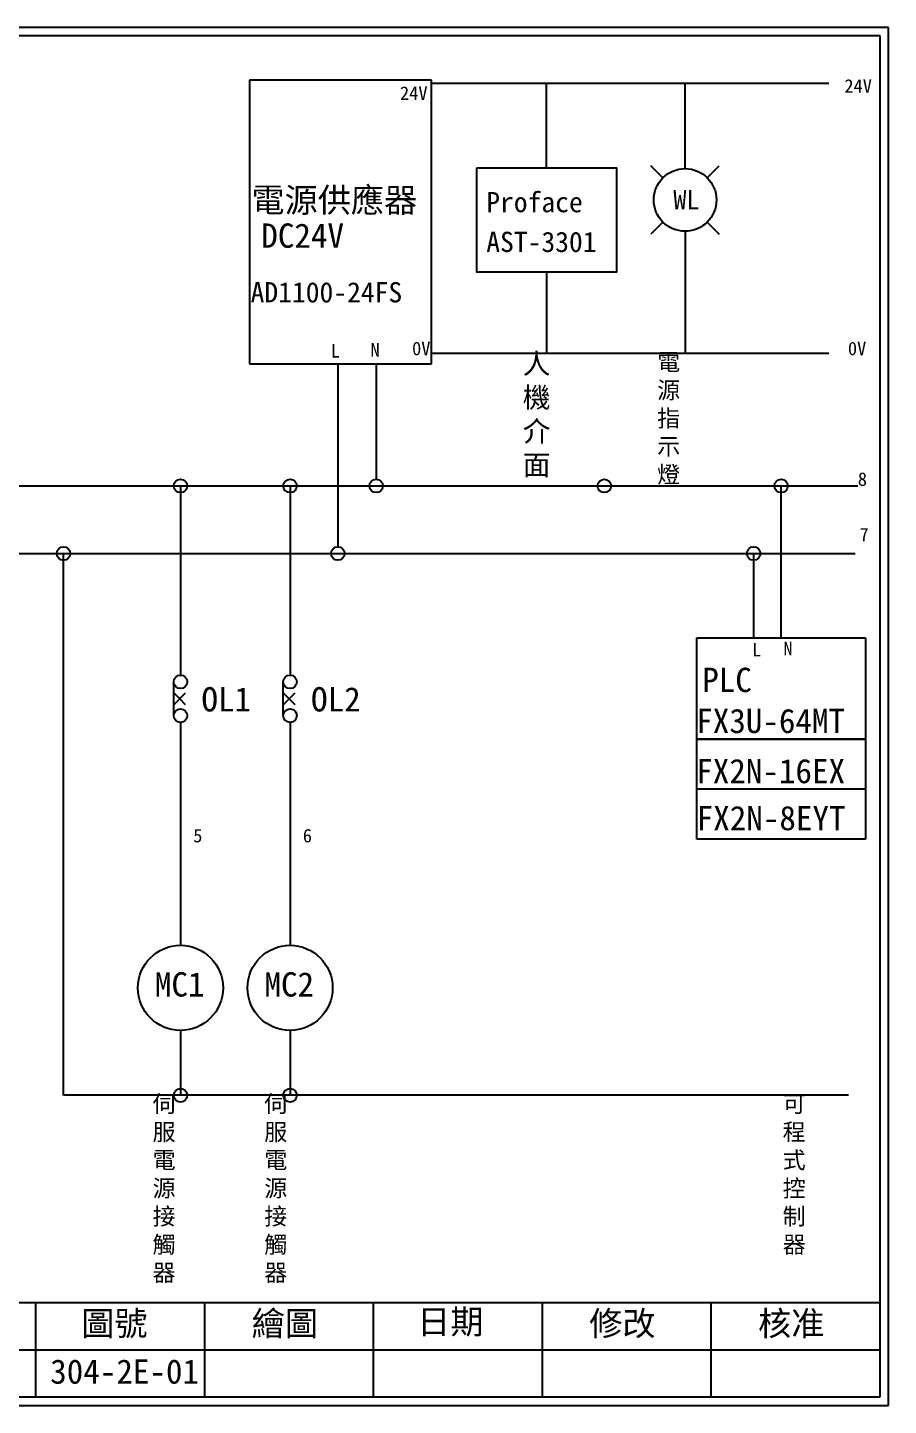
# Model space of a CAD drawing. Extents: x -24 to 263, y 255 to 459.
# Drawn here: x 135.9 to 263.4, y 255.5 to 459.4 of the extents above; entities that cross this region are included whole.
import ezdxf
from ezdxf.enums import TextEntityAlignment as Align

# ---------------------------------------------------------------- set-up
doc = ezdxf.new("R2010")
doc.units = 0
doc.layers.get('0').update_dxf_attribs({"linetype": 'CONTINUOUS'})
doc.layers.add('圖框層', color=7, linetype='CONTINUOUS')
doc.layers.add('標尺寸層', color=3, linetype='CONTINUOUS')
doc.styles.add('CNS', font='romanc.shx', dxfattribs={"bigfont": 'chineset.shx'})
doc.styles.add('STSL', font='kaiu.ttf')

msp = doc.modelspace()

# ---------------------------------------------------------------- linework, layer by layer
for p, q in [((195.77, 451.68), (168.77, 451.68)), ((168.77, 451.68), (168.77, 409.68)), ((195.77, 409.68), (195.77, 451.68)), ((225.61, 451.15), (195.77, 451.15)), ((254.58, 451.15), (225.61, 451.15)), ((233.3, 442.47), (233.3, 451.15)), ((233.3, 438.57), (233.3, 442.47)), ((230.01, 437.21), (228.25, 438.98)), ((236.58, 437.21), (238.34, 438.98)), ((230.01, 430.65), (228.25, 428.88)), ((236.58, 430.65), (238.34, 428.88)), ((233.3, 429.29), (233.3, 425.34)), ((233.3, 425.34), (233.3, 411.2)), ((225.61, 411.2), (195.77, 411.2)), ((254.58, 411.2), (225.61, 411.2)), ((168.77, 409.68), (191.77, 409.68)), ((181.88, 409.68), (181.88, 382.6)), ((187.55, 409.68), (187.55, 392.6)), ((191.77, 409.68), (195.77, 409.68)), ((131.62, 391.6), (258.88, 391.6)), ((158.57, 391.6), (158.57, 363.59)), ((174.8, 391.6), (174.8, 363.59)), ((247.52, 369.12), (247.52, 391.6)), ((131.62, 381.6), (258.51, 381.6)), ((235.02, 369.12), (260.02, 369.12)), ((235.02, 354.12), (235.02, 369.12)), ((260.02, 369.12), (260.02, 354.12)), ((158.57, 356.59), (158.57, 323.59)), ((174.8, 356.59), (174.8, 323.59)), ((260.02, 354.12), (235.02, 354.12)), ((235.02, 354.12), (260.02, 354.12)), ((235.02, 346.7), (235.02, 354.12)), ((260.02, 354.12), (260.02, 346.7)), ((260.02, 346.7), (235.02, 346.7)), ((235.02, 339.29), (235.02, 346.7)), ((260.02, 346.7), (260.02, 339.29)), ((260.02, 339.29), (235.02, 339.29)), ((158.57, 310.99), (158.57, 301.39)), ((174.8, 310.99), (174.8, 301.39))]:
    msp.add_line(p, q)
for centre, radius in [((233.3, 433.93), 4.64), ((187.55, 391.6), 1), ((181.88, 381.6), 1), ((158.57, 317.29), 6.3), ((174.8, 317.29), 6.3)]:
    msp.add_circle(centre, radius)
at = {"layer": '圖框層', "color": 7}
for p, q in [((263.42, 459.45), (-23.58, 459.45)), ((263.42, 255.48), (263.42, 459.45)), ((262.17, 458.2), (-22.33, 458.2)), ((262.17, 256.73), (262.17, 458.2)), ((-22.33, 270.73), (262.17, 270.73)), ((137.17, 256.73), (137.17, 270.73)), ((162.17, 256.73), (162.17, 270.73)), ((187.17, 256.73), (187.17, 270.73)), ((212.17, 256.73), (212.17, 270.73)), ((237.17, 256.73), (237.17, 270.73)), ((112.17, 263.73), (262.17, 263.73)), ((-23.58, 255.48), (263.42, 255.48)), ((-22.33, 256.73), (262.17, 256.73))]:
    msp.add_line(p, q, dxfattribs=at)
at = {"layer": '標尺寸層', "color": 7}
for p, q in [((212.79, 438.68), (212.79, 451.15)), ((212.79, 423.24), (212.79, 411.2)), ((141.25, 301.39), (141.25, 381.6)), ((243.45, 381.63), (243.45, 369.11)), ((157.57, 357.59), (157.57, 362.59)), ((173.8, 357.59), (173.8, 362.59)), ((157.57, 359.21), (159.34, 360.98)), ((158.46, 360.09), (157.57, 360.98)), ((159.34, 359.21), (158.46, 360.09)), ((173.8, 359.21), (175.57, 360.98)), ((174.69, 360.09), (173.8, 360.98)), ((175.57, 359.21), (174.69, 360.09)), ((257.48, 301.39), (141.25, 301.39))]:
    msp.add_line(p, q, dxfattribs=at)
msp.add_lwpolyline([(202.44, 438.68), (223.14, 438.68), (223.14, 423.24), (202.44, 423.24)], close=True, dxfattribs=at)
for centre in [(158.57, 391.6), (174.8, 391.6), (221.34, 391.6), (247.52, 391.6), (141.25, 381.6), (243.45, 381.6), (158.57, 362.59), (174.8, 362.59), (158.57, 357.59), (174.8, 357.59), (158.57, 301.39), (174.8, 301.39)]:
    msp.add_circle(centre, 1, dxfattribs=at)

# ---------------------------------------------------------------- texts
at = {"color": 7}
msp.add_text('WL', height=2.856, dxfattribs=at).set_placement((233.5, 433.98), align=Align.MIDDLE_CENTER)
at = {"layer": '圖框層', "color": 4, "style": 'STSL'}
for s, height, p in [('24V', 2, (256.89, 449.8)), ('24V', 2, (191.08, 448.74)), ('電源供應器', 3.6, (169.08, 432.11)), ('Proface', 3, (203.86, 432.11)), ('DC24V', 3.6, (170.54, 426.85)), ('AST-3301', 3, (203.86, 426.22)), ('AD1100-24FS', 3, (168.96, 418.76)), ('L', 2, (180.84, 410.59)), ('N', 2, (186.71, 410.74)), ('0V', 2, (192.87, 410.94)), ('0V', 2, (257.41, 410.94)), ('8', 2, (258.88, 391.6)), ('7', 2, (259.14, 383.38)), ('L', 2, (243.22, 366.36)), ('N', 2, (247.86, 366.54)), ('PLC', 3.6, (235.84, 361.08)), ('OL1', 3.6, (161.68, 358.21)), ('OL2', 3.6, (177.91, 358.21)), ('FX3U-64MT', 3.6, (234.95, 355.01)), ('FX2N-16EX', 3.6, (234.95, 347.59)), ('FX2N-8EYT', 3.6, (235.02, 340.63)), ('5', 2, (160.46, 338.83)), ('6', 2, (176.69, 338.83)), ('MC1', 3.6, (154.78, 316.01)), ('MC2', 3.6, (171.01, 316.01)), ('圖號', 3.6, (143.88, 265.82)), ('繪圖', 3.6, (169.11, 265.82)), ('日期', 3.6, (193.63, 266.07)), ('修改', 3.6, (219.11, 265.82)), ('核准', 3.6, (244.11, 265.82)), ('304-2E-01', 3.6, (139.28, 258.7))]:
    msp.add_text(s, height=height, dxfattribs=at).set_placement(p)
at = {"layer": '標尺寸層', "color": 7, "attachment_point": 1, "style": 'CNS'}
for s, insert, char_height, width in [('{\\fDFKai-SB|b0|i0|c136|p65;人機介面}', (209.27, 411.2), 3, 4.1392), ('{\\fDFKai-SB|b0|i0|c136|p65;電\\P源指示燈}', (229.16, 411.2), 2.5, 4.1392), ('{\\fDFKai-SB|b0|i0|c136|p65;伺服\\P電源接觸器}', (154.44, 301.39), 2.5, 5.4243), ('{\\fDFKai-SB|b0|i0|c136|p65;伺服\\P電源接觸器}', (170.98, 301.39), 2.5, 5.4243), ('{\\fDFKai-SB|b0|i0|c136|p65;可程式控制器}', (247.75, 301.39), 2.5, 5.4243)]:
    msp.add_mtext(s, dxfattribs=dict(at, insert=insert, char_height=char_height, width=width))

doc.saveas('drawing.dxf')
